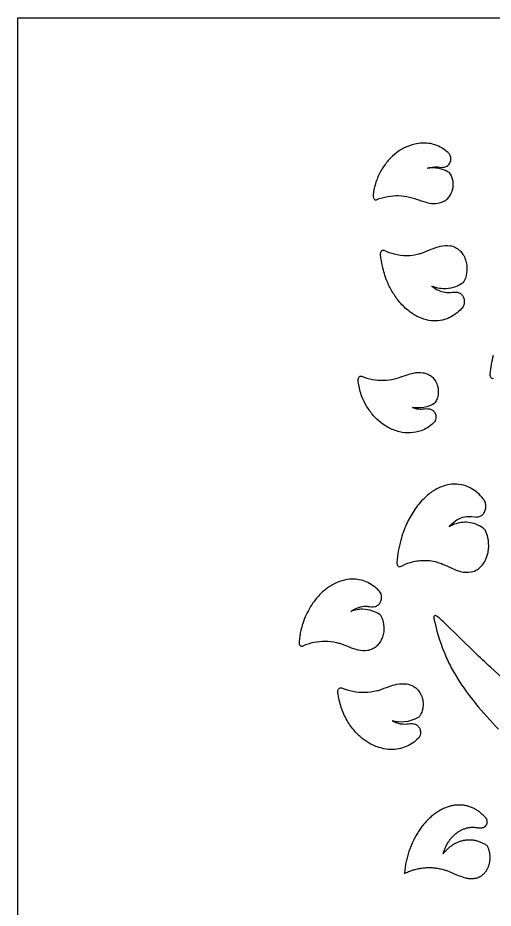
# Model space of a CAD drawing. Header units: millimetres. Extents: x 0 to 1000, y 0 to 780.
# Drawn here: x 0 to 85.5, y 619.9 to 780 of the extents above; entities that cross this region are included whole.
import ezdxf

# ---------------------------------------------------------------- set-up
doc = ezdxf.new("R2010")
doc.units = ezdxf.units.MM
doc.layers.add('Default', color=70, linetype='Continuous')

msp = doc.modelspace()

# ---------------------------------------------------------------- linework, layer by layer
at = {"layer": 'Default'}
for points in [[(0, 780), (1000, 780), (1000, 0), (0, 0)], [(84.4, 635.52), (84.39, 635.58), (84.38, 635.64), (84.37, 635.7), (84.36, 635.76), (84.34, 635.81), (84.32, 635.87), (84.3, 635.92), (84.27, 635.97), (84.24, 636.02), (84.21, 636.06), (84.18, 636.1), (84.15, 636.14), (84.12, 636.17), (84, 636.3), (83.88, 636.43), (83.75, 636.55), (83.63, 636.67), (83.5, 636.79), (83.38, 636.9), (83.25, 637.01), (83.11, 637.12), (82.98, 637.22), (82.85, 637.32), (82.71, 637.41), (82.58, 637.5), (82.44, 637.59), (82.3, 637.67), (82.16, 637.75), (82.02, 637.82), (81.87, 637.89), (81.73, 637.96), (81.59, 638.02), (81.54, 638.04), (81.39, 638.1), (81.23, 638.15), (81.07, 638.2), (80.91, 638.25), (80.76, 638.29), (80.6, 638.32), (80.44, 638.36), (80.28, 638.39), (80.12, 638.41), (79.96, 638.43), (79.8, 638.44), (79.63, 638.45), (79.47, 638.46), (79.31, 638.46), (79.15, 638.46), (78.99, 638.45), (78.83, 638.44), (78.67, 638.43), (78.51, 638.41), (78.35, 638.39), (78.19, 638.36), (78.03, 638.32), (77.87, 638.29), (77.71, 638.25), (77.56, 638.2), (77.38, 638.15), (77.21, 638.09), (77.03, 638.02), (76.86, 637.95), (76.69, 637.88), (76.52, 637.81), (76.35, 637.73), (76.18, 637.64), (76.01, 637.55), (75.84, 637.46), (75.68, 637.36), (75.51, 637.26), (75.35, 637.16), (75.18, 637.05), (75.02, 636.93), (74.86, 636.82), (74.71, 636.7), (74.55, 636.57), (74.39, 636.44), (74.24, 636.31), (74.09, 636.17), (73.94, 636.04), (73.93, 636.03), (73.78, 635.88), (73.63, 635.73), (73.49, 635.58), (73.34, 635.42), (73.2, 635.27), (73.06, 635.1), (72.92, 634.94), (72.79, 634.77), (72.65, 634.59), (72.52, 634.42), (72.39, 634.24), (72.26, 634.06), (72.14, 633.87), (72.01, 633.69), (71.89, 633.49), (71.77, 633.3), (71.66, 633.1), (71.54, 632.9), (71.43, 632.7), (71.32, 632.5), (71.22, 632.29), (71.11, 632.08), (71.01, 631.87), (70.96, 631.77), (70.87, 631.56), (70.78, 631.36), (70.7, 631.15), (70.61, 630.94), (70.53, 630.73), (70.45, 630.52), (70.37, 630.3), (70.3, 630.09), (70.23, 629.87), (70.16, 629.65), (70.1, 629.42), (70.04, 629.2), (69.98, 628.97), (69.92, 628.74), (69.87, 628.52), (69.82, 628.29), (69.77, 628.05), (69.72, 627.82), (69.68, 627.59), (69.64, 627.35), (69.61, 627.12), (69.57, 626.88), (69.55, 626.64), (69.52, 626.4), (69.5, 626.17), (69.49, 626.16), (69.69, 626.25), (69.88, 626.34), (70.07, 626.42), (70.26, 626.51), (70.46, 626.58), (70.65, 626.65), (70.85, 626.72), (71.05, 626.79), (71.25, 626.84), (71.44, 626.9), (71.64, 626.95), (71.84, 627), (72.04, 627.04), (72.24, 627.08), (72.44, 627.11), (72.64, 627.14), (72.84, 627.17), (73.05, 627.19), (73.25, 627.2), (73.45, 627.21), (73.65, 627.22), (73.85, 627.22), (74.06, 627.22), (74.26, 627.22), (74.46, 627.21), (74.66, 627.19), (74.86, 627.17), (75.06, 627.15), (75.27, 627.12), (75.47, 627.09), (75.67, 627.06), (75.87, 627.02), (76.07, 626.97), (76.26, 626.92), (76.46, 626.87), (76.66, 626.81), (76.86, 626.75), (77.05, 626.68), (77.1, 626.67), (78.77, 625.98), (79.06, 625.87), (79.34, 625.76), (79.63, 625.65), (79.91, 625.55), (80.2, 625.46), (80.47, 625.37), (80.6, 625.34), (80.74, 625.32), (80.88, 625.29), (81.02, 625.27), (81.16, 625.26), (81.29, 625.25), (81.43, 625.25), (81.57, 625.25), (81.71, 625.25), (81.85, 625.26), (81.99, 625.27), (82.13, 625.29), (82.22, 625.3), (82.32, 625.32), (82.43, 625.34), (82.53, 625.37), (82.63, 625.4), (82.73, 625.44), (82.84, 625.48), (82.94, 625.53), (83.04, 625.58), (83.13, 625.63), (83.23, 625.69), (83.33, 625.75), (83.42, 625.82), (83.51, 625.89), (83.6, 625.96), (83.69, 626.04), (83.78, 626.12), (83.83, 626.16), (83.9, 626.23), (83.97, 626.31), (84.04, 626.39), (84.1, 626.48), (84.17, 626.57), (84.23, 626.66), (84.29, 626.75), (84.34, 626.85), (84.4, 626.95), (84.45, 627.05), (84.5, 627.15), (84.55, 627.26), (84.59, 627.37), (84.63, 627.48), (84.67, 627.6), (84.71, 627.71), (84.74, 627.83), (84.77, 627.95), (84.8, 628.07), (84.83, 628.19), (84.85, 628.31), (84.87, 628.44), (84.88, 628.51), (84.89, 628.63), (84.9, 628.75), (84.9, 628.87), (84.9, 628.99), (84.9, 629.12), (84.9, 629.24), (84.89, 629.36), (84.88, 629.48), (84.87, 629.6), (84.85, 629.72), (84.83, 629.84), (84.81, 629.96), (84.78, 630.07), (84.76, 630.19), (84.73, 630.3), (84.69, 630.42), (84.65, 630.53), (84.61, 630.64), (84.57, 630.74), (84.53, 630.85), (84.48, 630.95), (84.43, 631.05), (84.38, 631.14), (84.24, 631.23), (84.1, 631.32), (83.96, 631.4), (83.82, 631.48), (83.68, 631.55), (83.53, 631.62), (83.39, 631.69), (83.24, 631.75), (83.1, 631.81), (82.95, 631.86), (82.8, 631.91), (82.65, 631.96), (82.5, 632), (82.35, 632.03), (82.2, 632.06), (82.05, 632.09), (81.9, 632.12), (81.75, 632.14), (81.59, 632.15), (81.44, 632.16), (81.29, 632.17), (81.14, 632.17), (80.99, 632.17), (80.83, 632.16), (80.68, 632.15), (80.65, 632.14), (80.5, 632.13), (80.35, 632.11), (80.21, 632.08), (80.06, 632.06), (79.91, 632.02), (79.77, 631.98), (79.62, 631.94), (79.48, 631.9), (79.33, 631.85), (79.19, 631.79), (79.05, 631.73), (78.91, 631.67), (78.77, 631.6), (78.63, 631.53), (78.49, 631.46), (78.35, 631.38), (78.22, 631.29), (78.08, 631.21), (77.95, 631.12), (77.82, 631.02), (77.68, 630.92), (77.56, 630.82), (77.43, 630.71), (77.3, 630.6), (77.18, 630.49), (77.06, 630.37), (76.93, 630.25), (76.82, 630.12), (76.7, 629.99), (76.58, 629.86), (76.47, 629.73), (76.45, 629.7), (76.5, 629.87), (76.56, 630.04), (76.62, 630.2), (76.68, 630.36), (76.75, 630.52), (76.81, 630.68), (76.88, 630.83), (76.96, 630.99), (77.03, 631.14), (77.11, 631.29), (77.19, 631.43), (77.27, 631.57), (77.36, 631.71), (77.44, 631.85), (77.53, 631.98), (77.62, 632.11), (77.72, 632.24), (77.81, 632.37), (77.91, 632.49), (78.01, 632.6), (78.11, 632.72), (78.22, 632.83), (78.32, 632.94), (78.43, 633.04), (78.54, 633.14), (78.65, 633.24), (78.76, 633.33), (78.78, 633.34), (78.9, 633.44), (79.03, 633.53), (79.15, 633.62), (79.28, 633.7), (79.4, 633.78), (79.53, 633.85), (79.66, 633.92), (79.79, 633.99), (79.93, 634.05), (80.06, 634.11), (80.19, 634.16), (80.33, 634.21), (80.46, 634.26), (80.6, 634.3), (80.73, 634.34), (80.87, 634.37), (81.01, 634.4), (81.15, 634.42), (81.28, 634.44), (81.42, 634.46), (81.56, 634.47), (81.7, 634.47), (81.84, 634.47), (81.98, 634.47), (82.12, 634.47), (82.26, 634.45), (82.35, 634.44), (82.47, 634.42), (82.59, 634.4), (82.71, 634.39), (82.83, 634.37), (82.95, 634.37), (83.07, 634.37), (83.19, 634.37), (83.3, 634.38), (83.42, 634.39), (83.54, 634.4), (83.62, 634.41), (83.67, 634.43), (83.73, 634.45), (83.79, 634.48), (83.84, 634.51), (83.9, 634.54), (83.95, 634.58), (84, 634.62), (84.05, 634.67), (84.1, 634.72), (84.15, 634.77), (84.17, 634.79), (84.17, 634.79), (84.18, 634.8), (84.18, 634.8), (84.21, 634.85), (84.24, 634.9), (84.27, 634.95), (84.29, 635), (84.32, 635.05), (84.34, 635.11), (84.36, 635.17), (84.37, 635.23), (84.38, 635.3), (84.39, 635.36), (84.4, 635.42), (84.4, 635.49)]]:
    msp.add_lwpolyline(points, close=True, dxfattribs=at)
for points in [[(77.42, 753.54, 0.039111), (77.55, 753.7, 0.053744), (77.75, 754.06, 0.082775), (77.85, 754.59, 0.044319), (77.83, 754.82, 0.037044), (77.79, 755.06, 0.057051), (77.66, 755.38, 0.055436), (77.51, 755.61, 0.053355), (77.34, 755.76, 0.051786), (76.22, 756.6, 0.059025), (74.98, 757.16, 0.085188), (72.67, 757.48, 0.047753), (71.35, 757.3, 0.059962), (69.48, 756.61, 0.043785), (68.06, 755.72, 0.043846), (66.76, 754.52, 0.040874), (65.56, 752.96, 0.052782), (64.57, 751, 0.046934), (63.97, 748.79, 0.013228), (63.87, 748.12, 0.125223), (63.93, 747.64, 0.087342), (64.05, 747.43, 0.115327), (64.21, 747.3, 0.205296), (64.5, 747.3, -0.052765), (66.5, 747.88, -0.102928), (70.4, 747.77, -0.018895), (71.36, 747.5, -0.014453), (72.32, 747.16, 0.041268), (73.98, 746.69, 0.081685), (75.49, 746.66, 0.082733), (76.47, 746.96, 0.054426), (77.15, 747.41, 0.06703), (77.66, 747.98, 0.061992), (78.07, 748.81, 0.039379), (78.24, 749.48, 0.09787), (78.16, 750.99, 0.061186), (77.88, 751.73, 0.035122), (77.68, 752.06, 0.107562), (77.53, 752.21, 0.057576), (76.19, 752.77, 0.09292), (74.08, 752.98, 0.020629), (73.64, 752.94, -0.104383), (75.39, 753.19), (75.52, 753.18, 0.087633), (76.67, 753.15, 0.094833), (77.13, 753.32, 0.054444)], [(79.91, 730.09, -0.084956), (80.18, 729.55, -0.079314), (80.26, 728.88, -0.090354), (80.12, 728.21, -0.087608), (79.86, 727.81, -0.029846), (79.78, 727.73, -0.050606), (78.65, 726.71, -0.0519), (77.51, 726.04, -0.034737), (76.73, 725.75, -0.133381), (73.47, 725.68, -0.058334), (71.69, 726.37, -0.05032), (70.09, 727.44, -0.048201), (68.49, 729.06, -0.039029), (67.26, 730.87, -0.033839), (66.35, 732.72, -0.04203), (65.55, 735.32, -0.029748), (65.22, 737.38, -0.108423), (65.26, 737.81, -0.107298), (65.4, 738.08, -0.120617), (65.57, 738.21, -0.214932), (65.87, 738.2, 0.05086), (67.67, 737.54, 0.127241), (72.11, 737.56, 0.018249), (72.76, 737.75), (74.33, 738.38, -0.018787), (75.95, 738.94, -0.093555), (77.71, 739.03, -0.081917), (78.66, 738.72, -0.065339), (79.47, 738.15, -0.061949), (80.02, 737.47, -0.058001), (80.48, 736.51, -0.047668), (80.71, 735.5, -0.086326), (80.6, 733.69, -0.05901), (80.25, 732.7, -0.026714), (80.11, 732.45, -0.109578), (79.95, 732.28, -0.058376), (78.66, 731.62, -0.077794), (76.98, 731.28, -0.105668), (74.7, 731.66, -0.012998), (74.45, 731.76, 0.071377), (75.6, 731.01, 0.075522), (76.79, 730.65, 0.064169), (77.79, 730.63, -0.092637), (79.08, 730.65, -0.090074), (79.52, 730.47, -0.067173), (79.86, 730.15, 0.005247)], [(75.15, 708.03, -0.07546), (75.01, 707.55, -0.079695), (74.8, 707.22, -0.050567), (74.66, 707.09, -0.047028), (73.62, 706.31, -0.052012), (72.51, 705.76, -0.145096), (68.59, 705.57, -0.063967), (66.59, 706.35, -0.039128), (65.3, 707.19, -0.047542), (63.95, 708.45, -0.044366), (62.7, 710.18, -0.047681), (61.85, 711.93, -0.050254), (61.24, 714.31, -0.0084), (61.18, 714.74, -0.10952), (61.22, 715.17, -0.10421), (61.36, 715.42, -0.115968), (61.53, 715.55, -0.204351), (61.81, 715.56, 0.050879), (63.75, 714.98, 0.104392), (67.71, 715.08, 0.012567), (68.19, 715.2, 0.001174), (69.84, 715.77, -0.02885), (71.16, 716.13, -0.089628), (72.8, 716.19, -0.089765), (73.85, 715.86, -0.050554), (74.47, 715.44, -0.069435), (74.99, 714.85, -0.063992), (75.4, 713.98, -0.035879), (75.56, 713.36, -0.092501), (75.48, 711.9, -0.061491), (75.2, 711.13, -0.03561), (74.99, 710.79, -0.108095), (74.84, 710.64, -0.057854), (73.5, 710.08, -0.094526), (71.36, 709.87, -0.019214), (70.96, 709.91, 0.085201), (72.41, 709.65, 0.024261), (72.83, 709.67, -0.086455), (74.03, 709.69, -0.109568), (74.57, 709.45, -0.036112), (74.74, 709.3, -0.033847), (74.86, 709.16, -0.103478), (75.12, 708.57, -0.064596), (75.16, 708.13, -0.016378)], [(84.14, 692.28, 0.080331), (84.01, 692.95, 0.072297), (83.79, 693.37, 0.035657), (83.67, 693.51, 0.044836), (82.63, 694.58, 0.050577), (81.48, 695.39, 0.025182), (80.92, 695.67, 0.069244), (79.24, 696.11, 0.103945), (76.71, 695.88, 0.064893), (74.72, 694.95, 0.050249), (73.1, 693.66, 0.051602), (71.23, 691.41, 0.039867), (69.9, 689.01, 0.039145), (68.84, 686.08, 0.04507), (68.14, 682.11, 0.120017), (68.2, 681.65, 0.096026), (68.34, 681.44, 0.128935), (68.52, 681.32, 0.204998), (68.81, 681.34, -0.050147), (70.54, 682.07, -0.071122), (72.93, 682.45, -0.081372), (75.71, 682.03, -0.012692), (76.15, 681.88, -0.001371), (78.8, 680.71, 0.051488), (79.61, 680.45, 0.111191), (81.51, 680.37, 0.093603), (82.62, 680.81, 0.059377), (83.37, 681.44, 0.064712), (84.03, 682.41, 0.065282), (84.53, 683.89, 0.025798), (84.62, 684.48, 0.079024), (84.5, 686.55, 0.056874), (84.09, 687.76, 0.023942), (84.01, 687.92, 0.103399), (83.86, 688.09, 0.053342), (82.69, 688.79, 0.065909), (81.31, 689.22, 0.119454), (78.8, 689.05, 0.057536), (77.52, 688.47, -0.073624), (78.68, 689.57, -0.063975), (79.69, 690.11, -0.087705), (81.03, 690.36, -0.033451), (81.55, 690.34), (82.18, 690.26, 0.103792), (82.96, 690.32, 0.106088), (83.52, 690.65, 0.021954), (83.64, 690.77, 0.059732), (83.79, 690.95, 0.090826), (84.08, 691.65, 0.066184)], [(65.01, 674.66, 0.081912), (65.27, 675.11, 0.094791), (65.39, 675.87, 0.08215), (65.29, 676.41, 0.065522), (65.09, 676.79, 0.054151), (64.94, 676.96, 0.010889), (64.89, 677, 0.050901), (63.78, 677.96, 0.052744), (62.65, 678.58, 0.102679), (60.07, 679.08, 0.068701), (58.27, 678.8, 0.054337), (56.57, 678.06, 0.048579), (54.99, 676.95, 0.047113), (53.54, 675.44, 0.039843), (52.35, 673.67, 0.026895), (51.68, 672.3, 0.043094), (50.88, 669.83, 0.030339), (50.55, 667.86, 0.113597), (50.6, 667.42, 0.110207), (50.75, 667.16, 0.123525), (50.93, 667.04, 0.194934), (51.2, 667.05, -0.055422), (53.19, 667.73, -0.114558), (57.29, 667.68, -0.019495), (57.99, 667.48), (59.54, 666.89, 0.015153), (61.14, 666.36, 0.092919), (62.87, 666.28, 0.079009), (63.83, 666.59, 0.061352), (64.62, 667.12, 0.062451), (65.16, 667.76, 0.05841), (65.6, 668.67, 0.047581), (65.83, 669.62, 0.090704), (65.72, 671.37, 0.062453), (65.37, 672.31, 0.027714), (65.23, 672.55, 0.10765), (65.07, 672.71, 0.058053), (63.78, 673.34, 0.084244), (61.95, 673.66, 0.044526), (60.92, 673.57, 0.047685), (59.88, 673.28), (59.88, 673.28, -0.06278), (60.94, 673.88, -0.082116), (62.28, 674.19, -0.04154), (62.95, 674.18, 0.0842), (64.21, 674.15, 0.059632), (64.49, 674.24, 0.081951), (64.93, 674.57, 0.019976)], [(71.98, 652.62, -0.0884), (72.24, 652.21, -0.043085), (72.3, 652.07, -0.124577), (72.37, 651.28, -0.076583), (72.22, 650.78, -0.069781), (72.04, 650.49), (72.01, 650.47, -0.046227), (70.94, 649.58, -0.051422), (69.79, 648.96, -0.04882), (68.48, 648.57, -0.109011), (65.45, 648.66, -0.066551), (63.35, 649.48, -0.043328), (61.92, 650.45, -0.047631), (60.51, 651.8, -0.045503), (59.18, 653.69, -0.052814), (58.15, 655.97, -0.050636), (57.55, 658.72, -0.11348), (57.59, 659.16, -0.109945), (57.74, 659.42, -0.123247), (57.92, 659.54, -0.189105), (58.18, 659.53, 0.051393), (60.21, 658.91, 0.110901), (64.56, 659.03, 0.010712), (64.99, 659.14, 0.00093), (66.74, 659.77, -0.031281), (68.16, 660.17, -0.089422), (69.91, 660.23, -0.091219), (71, 659.87, -0.042606), (71.54, 659.52, -0.071737), (72.11, 658.94, -0.071227), (72.62, 657.95, -0.04358), (72.82, 657.16, -0.089805), (72.73, 655.6, -0.060441), (72.43, 654.77, -0.033229), (72.23, 654.41, -0.110524), (72.07, 654.26, -0.057633), (70.64, 653.65, -0.092607), (68.42, 653.4, -0.050163), (67.3, 653.59, 0.060025), (68.37, 653.17, 0.089925), (69.94, 653.04, -0.080604), (71.21, 653.06, -0.115615), (71.74, 652.84, -0.04222)]]:
    msp.add_lwpolyline(points, format="xyb", close=True, dxfattribs=at)
for points in [[(85.47, 719.27, 0.048617), (84.85, 715.99, 0.115412), (84.9, 715.55, 0.090663), (85.03, 715.33, 0.120899), (85.2, 715.2, 0.216025), (85.5, 715.21, -0.054102)], [(87.73, 660.71), (84.95, 663.24, -0.003665), (82.11, 665.92), (76.75, 671.14, 0.031693), (75.72, 672.14, 0.066065), (75.08, 672.53, 0.35124), (74.81, 672.38, 0.202566), (74.81, 671.99, 0.037848), (74.95, 671.34, 0.048744), (77, 665.07, 0.024068), (78.27, 662.52, 0.039955), (82.28, 656.73, 0.023136), (86.44, 652.11, 0.017548)]]:
    msp.add_lwpolyline(points, format="xyb", dxfattribs=at)

doc.saveas('drawing.dxf')
